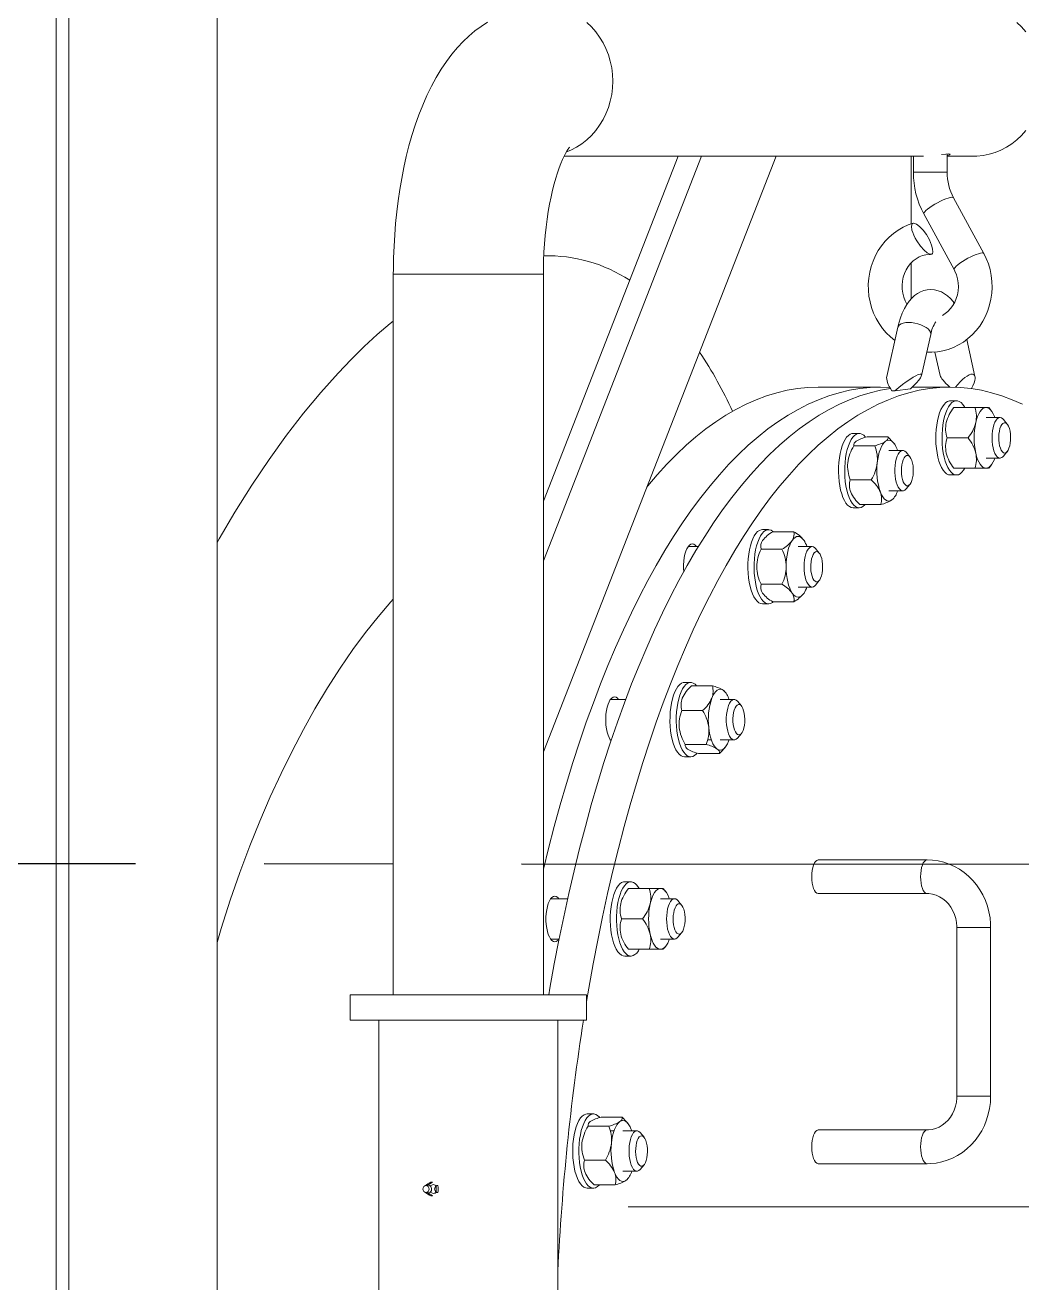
# Model space of a CAD drawing. Header units: inches. Extents: x 0 to 4731, y 0 to 1632.
# Drawn here: x 1241.01 to 1264.26, y 567.26 to 596.59 of the extents above; entities that cross this region are included whole.
import ezdxf

# ---------------------------------------------------------------- set-up
doc = ezdxf.new("R2010")
doc.units = ezdxf.units.IN
doc.header["$LTSCALE"] = 48
doc.header["$MEASUREMENT"] = 0
doc.linetypes.add('CENTER', pattern=[2, 1.25, -0.25, 0.25, -0.25])
doc.layers.add('AM_7', color=142, linetype='CENTER', lineweight=25)
doc.layers.add('Equipment-AM_0', color=7, linetype='Continuous', lineweight=50)

# ---------------------------------------------------------------- blocks, each defined once
blk = doc.blocks.new('*U376')
at = {"layer": 'Equipment-AM_0', "color": 0, "lineweight": 18, "transparency": 16777216}
blk.add_line((-8.56, 0), (7.301, 0), dxfattribs=at)

msp = doc.modelspace()

# ---------------------------------------------------------------- linework, layer by layer
at = {"layer": 'AM_7', "ltscale": 0.25}
msp.add_line((1228.585958, 577.045057), (1365.68649, 576.978808), dxfattribs=at)
at = {"layer": 'Equipment-AM_0', "lineweight": 18}
for p, q in [((1241.734212, 509.030171), (1241.734212, 652.530171)), ((1242.033203, 509.030171), (1242.033203, 652.530171)), ((1245.486133, 509.030171), (1245.486133, 652.530171)), ((1258.526006, 593.536076), (1253.098491, 579.645412)), ((1253.098491, 584.099628), (1256.785606, 593.536076)), ((1253.098491, 585.490879), (1256.242, 593.536076)), ((1253.582885, 593.536076), (1256.513803, 593.536076)), ((1256.513803, 593.536076), (1256.785606, 593.536076)), ((1256.785606, 593.536076), (1258.526006, 593.536076)), ((1258.526007, 593.536076), (1261.967946, 593.536076)), ((1261.680705, 593.536076), (1261.680705, 591.959321)), ((1261.728077, 593.536076), (1261.728077, 593.160092)), ((1262.515478, 593.160092), (1262.515478, 593.588148)), ((1262.515478, 593.536076), (1263.136573, 593.536076)), ((1261.728077, 593.160092), (1261.967946, 593.160092)), ((1261.967946, 593.160092), (1262.515478, 593.160092)), ((1263.371804, 591.268784), (1262.664664, 592.566219)), ((1261.973284, 592.189397), (1262.680424, 590.891962)), ((1253.183436, 591.215702), (1253.10848, 591.215702)), ((1249.598491, 590.786076), (1249.598491, 573.975053)), ((1249.598491, 590.786076), (1253.098491, 590.786076)), ((1253.098491, 590.786076), (1249.598491, 590.786076)), ((1253.098491, 573.975053), (1253.098491, 590.786076)), ((1261.680705, 591.050816), (1261.680705, 590.214365)), ((1261.366523, 589.54704), (1261.10797, 588.400917)), ((1261.920037, 588.422543), (1262.134622, 589.373766)), ((1263.165861, 588.400917), (1262.97233, 589.258808)), ((1262.23049, 588.969128), (1262.353794, 588.422543)), ((1260.959104, 588.148281), (1259.50949, 588.148281)), ((1262.58992, 588.148281), (1261.698017, 588.148281)), ((1261.659317, 588.111779), (1261.294811, 588.062888)), ((1262.734881, 587.83332), (1262.58992, 587.83332)), ((1262.67593, 587.67584), (1263.162667, 587.67584)), ((1263.162667, 587.67584), (1263.423448, 587.67584)), ((1263.423448, 587.67584), (1263.482748, 587.67584)), ((1263.540983, 587.608829), (1263.485132, 587.67584)), ((1263.749611, 587.43962), (1263.423448, 587.43962)), ((1263.9171, 587.288004), (1263.827968, 587.394945)), ((1260.465459, 587.068664), (1260.320497, 587.068664)), ((1260.649126, 586.992931), (1261.135863, 586.992931)), ((1262.516064, 586.967179), (1263.0028, 586.967179)), ((1260.340289, 586.781142), (1260.827025, 586.781142)), ((1261.480188, 586.674963), (1261.154025, 586.674963)), ((1261.34982, 586.703621), (1261.360411, 586.674963)), ((1261.359667, 586.674963), (1261.34982, 586.703621)), ((1261.647677, 586.523347), (1261.558545, 586.630289)), ((1263.423448, 586.494738), (1263.749611, 586.494738)), ((1263.827968, 586.539412), (1263.9171, 586.646353)), ((1262.58992, 586.101037), (1262.734881, 586.101037)), ((1262.67593, 586.258517), (1263.162667, 586.258517)), ((1263.162667, 586.258517), (1263.423448, 586.258517)), ((1263.423448, 586.258517), (1263.482748, 586.258517)), ((1263.485132, 586.258517), (1263.540983, 586.325528)), ((1260.257536, 585.990732), (1260.744272, 585.990732)), ((1261.558545, 585.774755), (1261.647677, 585.881697)), ((1261.154025, 585.730081), (1261.480188, 585.730081)), ((1260.320497, 585.33638), (1260.465459, 585.33638)), ((1260.483621, 585.412113), (1260.970357, 585.412113)), ((1258.350693, 584.826804), (1258.205732, 584.826804)), ((1258.451609, 584.778954), (1258.938345, 584.778954)), ((1256.715051, 584.433103), (1256.479777, 584.433103)), ((1258.174712, 584.369808), (1258.661449, 584.369808)), ((1259.365423, 584.433103), (1259.03926, 584.433103)), ((1259.532912, 584.281487), (1259.44378, 584.388429)), ((1258.174712, 583.551516), (1258.661449, 583.551516)), ((1259.03926, 583.488221), (1259.365423, 583.488221)), ((1259.44378, 583.532895), (1259.532912, 583.639837)), ((1258.205732, 583.09452), (1258.350693, 583.09452)), ((1258.451609, 583.14237), (1258.938345, 583.14237)), ((1256.534703, 581.26052), (1256.389742, 581.26052)), ((1256.552866, 581.184787), (1257.039602, 581.184787)), ((1255.018693, 580.866819), (1254.663787, 580.866819)), ((1257.549433, 580.866819), (1257.22327, 580.866819)), ((1257.340805, 581.036028), (1257.330256, 581.048685)), ((1257.716922, 580.715203), (1257.62779, 580.822145)), ((1256.326781, 580.606167), (1256.813517, 580.606167)), ((1254.663787, 579.921937), (1254.683677, 579.921937)), ((1256.927005, 579.921937), (1257.016884, 579.921937)), ((1257.22327, 579.921937), (1257.549433, 579.921937)), ((1257.419065, 579.893279), (1257.429656, 579.921937)), ((1257.419065, 579.893279), (1257.426828, 579.921937)), ((1257.62779, 579.966611), (1257.716922, 580.073553)), ((1256.409534, 579.815758), (1256.89627, 579.815758)), ((1257.305741, 579.710657), (1257.340805, 579.752728)), ((1256.389742, 579.528236), (1256.534703, 579.528236)), ((1256.718371, 579.603969), (1257.205107, 579.603969)), ((1262.050121, 577.124659), (1259.513297, 577.124659)), ((1255.141245, 576.612848), (1254.996284, 576.612848)), ((1255.082294, 576.455368), (1255.56903, 576.455368)), ((1255.829812, 576.455368), (1255.56903, 576.455368)), ((1255.887968, 576.455368), (1255.829812, 576.455368)), ((1255.947347, 576.388356), (1255.891496, 576.455368)), ((1253.664143, 576.219147), (1253.270329, 576.219147)), ((1256.155975, 576.219147), (1255.829812, 576.219147)), ((1256.323464, 576.067531), (1256.234332, 576.174473)), ((1259.513297, 576.337257), (1262.050121, 576.337257)), ((1254.922428, 575.746706), (1255.409164, 575.746706)), ((1262.743631, 575.549856), (1262.743631, 571.612848)), ((1262.9835, 575.549856), (1262.743631, 575.549856)), ((1263.531032, 575.549856), (1262.9835, 575.549856)), ((1263.531032, 571.612848), (1263.531032, 575.549856)), ((1253.270329, 575.274265), (1253.464792, 575.274265)), ((1255.599386, 575.274265), (1255.623425, 575.274265)), ((1255.829812, 575.274265), (1256.155975, 575.274265)), ((1256.234332, 575.318939), (1256.323464, 575.425881)), ((1255.082294, 575.038045), (1255.56903, 575.038045)), ((1255.56903, 575.038045), (1255.829812, 575.038045)), ((1255.829812, 575.038045), (1255.886903, 575.038045)), ((1255.891496, 575.038045), (1255.947347, 575.105056)), ((1254.996284, 574.880564), (1255.141245, 574.880564)), ((1248.592586, 573.975053), (1248.592586, 573.384501)), ((1254.104397, 573.975053), (1248.592586, 573.975053)), ((1254.104397, 573.384501), (1254.104397, 573.975053)), ((1254.104397, 573.384501), (1248.592586, 573.384501)), ((1249.261869, 573.384501), (1249.261885, 548.384541)), ((1253.435113, 548.384544), (1253.435098, 573.384501)), ((1262.9835, 571.612848), (1262.743631, 571.612848)), ((1263.531032, 571.612848), (1262.9835, 571.612848)), ((1254.265281, 571.200519), (1254.120319, 571.200519)), ((1254.448949, 571.124787), (1254.935685, 571.124787)), ((1254.935685, 571.124787), (1255.036156, 571.016656)), ((1254.140111, 570.912997), (1254.626847, 570.912997)), ((1255.071383, 570.976028), (1255.036941, 571.017352)), ((1255.160233, 570.806819), (1255.149642, 570.835477)), ((1255.149642, 570.835477), (1255.158057, 570.806819)), ((1262.050121, 570.825446), (1259.513297, 570.825446)), ((1254.747461, 570.806819), (1254.658945, 570.806819)), ((1255.28001, 570.806819), (1254.953847, 570.806819)), ((1255.447499, 570.655203), (1255.358367, 570.762144)), ((1254.057358, 570.122588), (1254.544095, 570.122588)), ((1255.358367, 569.906611), (1255.447499, 570.013552)), ((1259.513297, 570.038045), (1262.050121, 570.038045)), ((1254.953847, 569.861937), (1255.28001, 569.861937)), ((1250.38399, 569.535286), (1250.343867, 569.523509)), ((1250.343868, 569.371552), (1250.383991, 569.359775)), ((1250.356057, 569.527087), (1250.348543, 569.527087)), ((1250.356054, 569.367975), (1250.348543, 569.367975)), ((1250.405967, 569.538476), (1250.38396, 569.535277)), ((1250.511916, 569.606643), (1250.475385, 569.606643)), ((1250.638757, 569.527087), (1250.602226, 569.527087)), ((1250.638757, 569.367975), (1250.602226, 569.367975)), ((1254.120319, 569.468236), (1254.265281, 569.468236)), ((1254.283443, 569.543968), (1254.770179, 569.543968)), ((1250.511916, 569.288419), (1250.475385, 569.288419))]:
    msp.add_line(p, q, dxfattribs=at)
at = {"layer": 'Equipment-AM_0', "lineweight": 18, "flags": 128}
for points in [[(1251.793361, 596.660827), (1251.645297, 596.564457), (1251.501255, 596.457419), (1251.361115, 596.339468), (1251.224723, 596.210195), (1251.091938, 596.069041), (1250.962696, 595.915371), (1250.8371, 595.748613), (1250.715496, 595.568485), (1250.598505, 595.37524), (1250.486957, 595.169828), (1250.381703, 594.953809), (1250.283472, 594.729176), (1250.192693, 594.497912), (1250.109309, 594.261204), (1250.033099, 594.019872), (1249.963781, 593.77447), (1249.901068, 593.525392), (1249.844706, 593.27295), (1249.794478, 593.017421), (1249.750211, 592.759079), (1249.711768, 592.498207), (1249.679041, 592.235105), (1249.651951, 591.970093), (1249.630436, 591.703507), (1249.614452, 591.435702), (1249.603968, 591.167044), (1249.598963, 590.897909), (1249.598491, 590.786076)], [(1253.639566, 593.634563), (1253.739899, 593.676903), (1253.870129, 593.745034), (1253.994212, 593.825573), (1254.111151, 593.917871), (1254.220003, 594.021185), (1254.319892, 594.134683), (1254.410014, 594.257452), (1254.489642, 594.388502), (1254.558137, 594.52678), (1254.614947, 594.67117), (1254.659613, 594.820512), (1254.691777, 594.973602), (1254.71118, 595.129207), (1254.717665, 595.286076), (1254.71118, 595.442945), (1254.691777, 595.598551), (1254.659613, 595.751641), (1254.614947, 595.900982), (1254.558137, 596.045373), (1254.489642, 596.18365), (1254.410014, 596.3147), (1254.319892, 596.437469), (1254.220003, 596.550967), (1254.111151, 596.654281)], [(1254.11115, 596.654282), (1254.220002, 596.550968), (1254.319891, 596.437469), (1254.410013, 596.314701), (1254.489642, 596.18365), (1254.558137, 596.045373), (1254.614947, 595.900983), (1254.659613, 595.751641), (1254.691777, 595.598551), (1254.71118, 595.442946), (1254.717665, 595.286077), (1254.71118, 595.129208), (1254.691777, 594.973602), (1254.659613, 594.820512), (1254.614947, 594.671171), (1254.558138, 594.52678), (1254.489643, 594.388503), (1254.410014, 594.257452), (1254.319892, 594.134684), (1254.220003, 594.021186), (1254.111151, 593.917871), (1253.994213, 593.825573), (1253.870129, 593.745034), (1253.739899, 593.676903), (1253.641016, 593.635116)], [(1264.140942, 596.654282), (1264.249794, 596.550968), (1264.349683, 596.437469)], [(1264.349683, 594.134684), (1264.249794, 594.021186), (1264.140942, 593.917871), (1264.024004, 593.825573), (1263.89992, 593.745034), (1263.769691, 593.676903), (1263.634363, 593.621727), (1263.495028, 593.579952), (1263.352807, 593.551914), (1263.208845, 593.537838), (1263.136573, 593.536076)], [(1253.098491, 590.786076), (1253.099062, 590.891604), (1253.103353, 591.093961), (1253.111818, 591.294982), (1253.124384, 591.493689), (1253.140939, 591.689135), (1253.16133, 591.88038), (1253.18536, 592.066496), (1253.212791, 592.246569), (1253.243333, 592.419702), (1253.276647, 592.585024), (1253.312342, 592.741692), (1253.349967, 592.888905), (1253.389013, 593.025912), (1253.428907, 593.152026), (1253.469012, 593.266638), (1253.508629, 593.369238), (1253.546997, 593.459432), (1253.5833, 593.536964), (1253.616675, 593.601736), (1253.64622, 593.653822), (1253.67101, 593.693478), (1253.6901, 593.721147), (1253.702535, 593.737449), (1253.707344, 593.743175), (1253.707047, 593.742871)], [(1262.380915, 593.572306), (1262.489492, 593.586406), (1262.550698, 593.590509)], [(1262.550698, 593.590509), (1262.584058, 593.584669), (1262.570651, 593.569808), (1262.515478, 593.553377)], [(1262.165143, 592.377808), (1262.226939, 592.415769), (1262.292062, 592.452358), (1262.358157, 592.486253), (1262.422836, 592.516228), (1262.483761, 592.5412), (1262.53873, 592.560267), (1262.585757, 592.572739), (1262.623142, 592.578166), (1262.649533, 592.576352), (1262.663977, 592.567362), (1262.664664, 592.566219)], [(1261.973284, 592.189397), (1261.971411, 592.195349), (1261.975726, 592.214416), (1261.992447, 592.239388), (1262.02097, 592.269363), (1262.060263, 592.303258), (1262.108907, 592.339847), (1262.165143, 592.377808)], [(1261.721186, 591.973531), (1261.607086, 591.933481), (1261.487991, 591.878641), (1261.374012, 591.81266), (1261.266046, 591.736049), (1261.164953, 591.6494), (1261.07155, 591.553386), (1260.986597, 591.448756), (1260.910796, 591.336337), (1260.844779, 591.217022), (1260.789104, 591.091769), (1260.744245, 590.961588), (1260.710589, 590.827535), (1260.688434, 590.690701), (1260.677984, 590.552202), (1260.679345, 590.413174), (1260.692531, 590.27476), (1260.717454, 590.138111), (1260.753927, 590.004358), (1260.80167, 589.874616), (1260.860299, 589.74997), (1260.92934, 589.631467), (1261.008219, 589.520107), (1261.096277, 589.416826), (1261.192766, 589.322492), (1261.296794, 589.237946)], [(1262.177681, 591.378287), (1262.181898, 591.29807), (1262.173463, 591.270448), (1262.156945, 591.252429), (1262.109545, 591.250702), (1262.050483, 591.282268), (1261.979368, 591.343627), (1261.896451, 591.437883), (1261.810936, 591.560776), (1261.773029, 591.626405), (1261.739424, 591.693875), (1261.714067, 591.755022), (1261.695155, 591.813919), (1261.682295, 591.904988), (1261.698922, 591.959672), (1261.740493, 591.975791), (1261.801292, 591.954309), (1261.874921, 591.898478), (1261.954516, 591.813451), (1262.03286, 591.706117), (1262.102376, 591.585188), (1262.154942, 591.461855), (1262.177681, 591.378287)], [(1261.576741, 590.081803), (1261.535664, 590.160922), (1261.502648, 590.248195), (1261.47966, 590.339408), (1261.467054, 590.433085), (1261.465006, 590.5277), (1261.473509, 590.621711), (1261.49236, 590.71357), (1261.521174, 590.801802), (1261.559396, 590.885026), (1261.606334, 590.961977), (1261.661186, 591.031527), (1261.72308, 591.092694), (1261.791111, 591.144634), (1261.864369, 591.186616), (1261.94194, 591.217986), (1262.022869, 591.238133), (1262.106074, 591.246491), (1262.130271, 591.246157)], [(1262.042671, 588.96616), (1262.158315, 588.963732), (1262.288067, 588.973433), (1262.416366, 588.99546), (1262.542201, 589.029614), (1262.664589, 589.07561), (1262.782575, 589.133084), (1262.895235, 589.201587), (1263.001677, 589.280589), (1263.101051, 589.36948), (1263.192554, 589.467569), (1263.275437, 589.574088), (1263.349016, 589.688194), (1263.412673, 589.808978), (1263.46587, 589.93547), (1263.508154, 590.066647), (1263.539157, 590.201446), (1263.558603, 590.338768), (1263.566311, 590.477491), (1263.562196, 590.616479), (1263.546268, 590.754584), (1263.518637, 590.89066), (1263.479512, 591.023578), (1263.429199, 591.15223), (1263.371804, 591.268784)], [(1262.680377, 590.892049), (1262.678551, 590.897914), (1262.682866, 590.916981), (1262.699587, 590.941953), (1262.72811, 590.971928), (1262.767403, 591.005823), (1262.816047, 591.042412), (1262.872283, 591.080373)], [(1262.872283, 591.080373), (1262.934079, 591.118334), (1262.999202, 591.154923), (1263.065297, 591.188818), (1263.129976, 591.218793), (1263.190901, 591.243765), (1263.24587, 591.262832), (1263.292897, 591.275304), (1263.330282, 591.280731), (1263.356673, 591.278917), (1263.371117, 591.269927), (1263.371791, 591.268808)], [(1262.680424, 590.891962), (1262.699028, 590.855586), (1262.734194, 590.769604), (1262.759522, 590.679168), (1262.774536, 590.585924), (1262.779016, 590.491388), (1262.772926, 590.397102), (1262.756424, 590.304615), (1262.729856, 590.215424), (1262.693739, 590.130932), (1262.648735, 590.052435), (1262.595626, 589.981092), (1262.535271, 589.91792), (1262.468569, 589.863792), (1262.404655, 589.824516)], [(1262.679532, 590.106152), (1262.653547, 590.144198), (1262.591021, 590.217677), (1262.525317, 590.27908), (1262.45639, 590.329389), (1262.384177, 590.369166), (1262.308908, 590.398478), (1262.222375, 590.418514), (1262.136381, 590.42497), (1262.052556, 590.41868), (1261.972087, 590.400673), (1261.895741, 590.371976), (1261.823732, 590.33335), (1261.755922, 590.285131), (1261.691904, 590.227062), (1261.631187, 590.158226), (1261.573531, 590.077298), (1261.519396, 589.98349), (1261.470065, 589.87791), (1261.427012, 589.763915), (1261.390675, 589.644403), (1261.366523, 589.54704)], [(1245.486133, 584.523619), (1245.532814, 584.608112), (1245.902384, 585.236197), (1246.298143, 585.866348), (1246.700803, 586.465535), (1247.109079, 587.032434), (1247.505701, 587.545854), (1247.905997, 588.028361), (1248.308825, 588.47894), (1248.61461, 588.798069), (1248.921064, 589.098403), (1249.223046, 589.375448), (1249.524984, 589.633805), (1249.598491, 589.69123)], [(1261.366523, 589.54704), (1261.378091, 589.574587), (1261.404068, 589.60287), (1261.442569, 589.626004), (1261.492202, 589.643153), (1261.551173, 589.653696), (1261.617351, 589.657253)], [(1261.617351, 589.657253), (1261.688344, 589.653696), (1261.761586, 589.643153), (1261.834429, 589.626004), (1261.904242, 589.60287), (1261.968501, 589.574587), (1262.024884, 589.542178), (1262.071352, 589.506812), (1262.106227, 589.46977), (1262.128247, 589.432388), (1262.136617, 589.39602), (1262.134622, 589.373766)], [(1253.098491, 576.906829), (1253.218284, 577.391723), (1253.352527, 577.905909), (1253.491983, 578.410925), (1253.636557, 578.906425), (1253.786149, 579.39207), (1253.940656, 579.867526), (1254.099975, 580.332468), (1254.263994, 580.786578), (1254.432601, 581.229543), (1254.605681, 581.661061), (1254.783116, 582.080836), (1254.964784, 582.488579), (1255.150559, 582.884012), (1255.340316, 583.266864), (1255.533923, 583.636871), (1255.731249, 583.993781), (1255.932157, 584.337349), (1256.136511, 584.66734), (1256.344169, 584.983527), (1256.554991, 585.285693), (1256.768831, 585.573632), (1256.985543, 585.847146), (1257.204978, 586.106048), (1257.426986, 586.35016), (1257.651415, 586.579315), (1257.87811, 586.793356), (1258.106918, 586.992136), (1258.33768, 587.175519), (1258.570238, 587.343379), (1258.804434, 587.495602), (1259.040106, 587.632083), (1259.277094, 587.752728), (1259.515234, 587.857454), (1259.754364, 587.946191), (1259.99432, 588.018877), (1260.234937, 588.075462), (1260.47605, 588.115908), (1260.717494, 588.140186), (1260.959104, 588.148281), (1261.17754, 588.141665)], [(1264.27193, 587.752728), (1264.033789, 587.857454), (1263.794659, 587.946191), (1263.554704, 588.018877), (1263.314087, 588.075462), (1263.072974, 588.115908), (1262.83153, 588.140186), (1262.58992, 588.148281), (1262.34831, 588.140186), (1262.106866, 588.115908), (1261.865753, 588.075462), (1261.625136, 588.018877), (1261.38518, 587.946191), (1261.14605, 587.857454), (1260.90791, 587.752728), (1260.670922, 587.632083), (1260.43525, 587.495602), (1260.201054, 587.343379), (1259.968495, 587.175519), (1259.737733, 586.992136), (1259.508926, 586.793356), (1259.28223, 586.579315), (1259.057802, 586.35016), (1258.835794, 586.106048), (1258.616359, 585.847146), (1258.399647, 585.573632), (1258.185807, 585.285693), (1257.974985, 584.983527), (1257.767326, 584.66734), (1257.562973, 584.337349), (1257.362064, 583.993781), (1257.164739, 583.636871), (1256.971131, 583.266864), (1256.781375, 582.884012), (1256.595599, 582.488579), (1256.413932, 582.080836), (1256.236497, 581.661061), (1256.063417, 581.229543), (1255.894809, 580.786578), (1255.73079, 580.332468), (1255.571472, 579.867526), (1255.416964, 579.39207), (1255.267372, 578.906425), (1255.122799, 578.410925), (1254.983343, 577.905909), (1254.8491, 577.391723), (1254.720163, 576.868719), (1254.596619, 576.337257), (1254.478553, 575.7977), (1254.366046, 575.250419), (1254.259176, 574.695787), (1254.158015, 574.134186), (1254.104397, 573.819853)], [(1255.508622, 585.813671), (1255.535929, 585.847146), (1255.755364, 586.106048), (1255.977372, 586.35016), (1256.201801, 586.579315), (1256.428496, 586.793356), (1256.657304, 586.992136), (1256.888066, 587.175519), (1257.120624, 587.343379), (1257.35482, 587.495602), (1257.590492, 587.632083), (1257.82748, 587.752728), (1258.06562, 587.857454), (1258.30475, 587.946191), (1258.544706, 588.018877), (1258.785323, 588.075462), (1259.026436, 588.115908), (1259.26788, 588.140186), (1259.50949, 588.148281)], [(1261.191998, 588.114709), (1260.959744, 588.075462), (1260.719127, 588.018877), (1260.479171, 587.946191), (1260.240041, 587.857454), (1260.001901, 587.752728), (1259.764913, 587.632083), (1259.529241, 587.495602), (1259.295045, 587.343379), (1259.062487, 587.175519), (1258.831725, 586.992136), (1258.602917, 586.793356), (1258.376222, 586.579315), (1258.151793, 586.35016), (1257.929785, 586.106048), (1257.71035, 585.847146), (1257.493638, 585.573632), (1257.279798, 585.285693), (1257.068976, 584.983527), (1256.861318, 584.66734), (1256.656964, 584.337349), (1256.456056, 583.993781), (1256.25873, 583.636871), (1256.065123, 583.266864), (1255.875366, 582.884012), (1255.689591, 582.488579), (1255.507923, 582.080836), (1255.330488, 581.661061), (1255.157408, 581.229543), (1254.9888, 580.786578), (1254.824782, 580.332468), (1254.665463, 579.867526), (1254.510955, 579.39207), (1254.361363, 578.906425), (1254.21679, 578.410925), (1254.077334, 577.905909), (1253.943091, 577.391723), (1253.814154, 576.868719), (1253.69061, 576.337257), (1253.572544, 575.7977), (1253.460037, 575.250419), (1253.353167, 574.695787), (1253.252006, 574.134186), (1253.224596, 573.975053)], [(1262.58992, 587.83332), (1262.568237, 587.831541), (1262.525226, 587.817348), (1262.483278, 587.789195), (1262.443081, 587.747545), (1262.405295, 587.693082), (1262.370541, 587.626699), (1262.339389, 587.549486), (1262.31235, 587.462713), (1262.289869, 587.367802), (1262.272315, 587.266314), (1262.259976, 587.159913), (1262.253055, 587.050348), (1262.251665, 586.939417), (1262.255829, 586.828942), (1262.265479, 586.720737), (1262.280456, 586.616579), (1262.300515, 586.518177), (1262.325326, 586.427148), (1262.354481, 586.344986), (1262.387502, 586.273041), (1262.423847, 586.212493), (1262.462919, 586.164337), (1262.504076, 586.129364), (1262.546642, 586.108148), (1262.58992, 586.101037), (1262.58992, 586.101037)], [(1262.929464, 587.67584), (1262.919506, 587.693082), (1262.88172, 587.747545), (1262.841523, 587.789195), (1262.799575, 587.817348), (1262.756564, 587.831541), (1262.713198, 587.831541), (1262.670188, 587.817348), (1262.62824, 587.789195), (1262.588042, 587.747545), (1262.550257, 587.693082), (1262.515502, 587.626699), (1262.48435, 587.549486), (1262.457311, 587.462713), (1262.434831, 587.367802), (1262.417277, 587.266314), (1262.404938, 587.159913), (1262.398016, 587.050348), (1262.396626, 586.939417), (1262.400791, 586.828942), (1262.410441, 586.720737), (1262.425418, 586.616579), (1262.445476, 586.518177), (1262.470287, 586.427148), (1262.499442, 586.344986), (1262.532463, 586.273041), (1262.568808, 586.212493), (1262.60788, 586.164337), (1262.649037, 586.129364), (1262.691604, 586.108148), (1262.734881, 586.101037), (1262.734881, 586.101037)], [(1263.183649, 587.321509), (1263.203771, 587.398584), (1263.227653, 587.468278), (1263.254884, 587.529397), (1263.285, 587.580897), (1263.317484, 587.621896), (1263.351782, 587.651693), (1263.387306, 587.669777), (1263.423448, 587.67584)], [(1263.423448, 587.67584), (1263.45959, 587.669777), (1263.495114, 587.651693), (1263.529411, 587.621896), (1263.561896, 587.580897), (1263.592011, 587.529397), (1263.619243, 587.468278), (1263.629834, 587.43962)], [(1263.749611, 586.494738), (1263.717556, 586.501915), (1263.686475, 586.523229), (1263.657312, 586.558033), (1263.630954, 586.605268), (1263.608201, 586.663499), (1263.589745, 586.730958), (1263.576146, 586.805594), (1263.567818, 586.88514), (1263.565014, 586.967179), (1263.567818, 587.049217), (1263.576146, 587.128763), (1263.589745, 587.203399), (1263.608201, 587.270858), (1263.630954, 587.329089), (1263.657312, 587.376324), (1263.686475, 587.411128), (1263.717556, 587.432442), (1263.749611, 587.43962), (1263.781666, 587.432442), (1263.812747, 587.411128), (1263.827968, 587.394945)], [(1263.858332, 586.612848), (1263.886201, 586.620101), (1263.91293, 586.641564), (1263.937423, 586.676357), (1263.958678, 586.723056), (1263.975825, 586.77975), (1263.988162, 586.844118), (1263.995183, 586.913523), (1263.996602, 586.985125), (1263.99236, 587.055992), (1263.982631, 587.123224), (1263.967813, 587.184067), (1263.948513, 587.23603), (1263.925521, 587.276986), (1263.899778, 587.305259), (1263.872338, 587.319691), (1263.844325, 587.319691), (1263.816886, 587.305259), (1263.791143, 587.276986), (1263.768151, 587.23603), (1263.748851, 587.184067), (1263.734033, 587.123224), (1263.724304, 587.055992), (1263.720062, 586.985125), (1263.72148, 586.913523), (1263.728502, 586.844118), (1263.740839, 586.77975), (1263.757986, 586.723056), (1263.779241, 586.676357), (1263.803734, 586.641564), (1263.830463, 586.620101), (1263.858332, 586.612848)], [(1260.320497, 587.068664), (1260.29701, 587.066575), (1260.25403, 587.051795), (1260.212141, 587.023069), (1260.172031, 586.98087), (1260.13436, 586.92589), (1260.099744, 586.859033), (1260.068754, 586.781396), (1260.041897, 586.694253), (1260.019615, 586.599037), (1260.002273, 586.49731), (1259.990156, 586.390742), (1259.983464, 586.281084), (1259.982305, 586.170136), (1259.9867, 586.059719), (1259.996576, 585.951648), (1260.01177, 585.847696), (1260.032034, 585.74957), (1260.057034, 585.658881), (1260.086361, 585.577119), (1260.119531, 585.505626), (1260.156002, 585.445576), (1260.195174, 585.397955), (1260.236403, 585.363546), (1260.279014, 585.342912), (1260.320497, 585.33638)], [(1260.61046, 586.985135), (1260.570383, 587.025985), (1260.528376, 587.053564), (1260.485337, 587.067168), (1260.441971, 587.066575), (1260.398991, 587.051795), (1260.357102, 587.023069), (1260.316993, 586.98087), (1260.279321, 586.92589), (1260.244706, 586.859033), (1260.213715, 586.781396), (1260.186858, 586.694253), (1260.164576, 586.599037), (1260.147234, 586.49731), (1260.135117, 586.390742), (1260.128425, 586.281084), (1260.127267, 586.170136), (1260.131661, 586.059719), (1260.141537, 585.951648), (1260.156732, 585.847696), (1260.176995, 585.74957), (1260.201996, 585.658881), (1260.231322, 585.577119), (1260.264493, 585.505626), (1260.300964, 585.445576), (1260.340135, 585.397955), (1260.381365, 585.363546), (1260.423975, 585.342912), (1260.467267, 585.336393), (1260.510528, 585.344095), (1260.55305, 585.365893), (1260.55305, 585.365893)], [(1261.284637, 586.820982), (1261.262319, 586.854004), (1261.135863, 586.992931)], [(1260.886564, 586.385937), (1260.898207, 586.473715), (1260.914226, 586.556853), (1260.934349, 586.633928), (1260.95823, 586.703621), (1260.985461, 586.764741), (1261.015577, 586.816241), (1261.048062, 586.85724), (1261.082359, 586.887036)], [(1261.082359, 586.887036), (1261.117883, 586.905121), (1261.154025, 586.911183), (1261.190167, 586.905121), (1261.225691, 586.887036), (1261.259989, 586.85724), (1261.292473, 586.816241), (1261.322589, 586.764741), (1261.34982, 586.703621)], [(1261.527966, 585.746179), (1261.496277, 585.731879), (1261.4641, 585.731879), (1261.432411, 585.746179), (1261.402174, 585.774345), (1261.374308, 585.815521), (1261.349658, 585.868456), (1261.328975, 585.931541), (1261.312886, 586.00286), (1261.301881, 586.080245), (1261.296293, 586.161346), (1261.296293, 586.243698), (1261.301881, 586.324799), (1261.312886, 586.402184), (1261.328975, 586.473503), (1261.349658, 586.536588), (1261.374308, 586.589523), (1261.402174, 586.630699), (1261.432411, 586.658865), (1261.4641, 586.673165), (1261.496277, 586.673165), (1261.527966, 586.658865), (1261.558202, 586.630699), (1261.558545, 586.630289)], [(1261.624742, 585.860265), (1261.650929, 585.885731), (1261.674576, 585.924167), (1261.694716, 585.973999), (1261.710524, 586.033187), (1261.721353, 586.099307), (1261.72676, 586.169653), (1261.726524, 586.241345), (1261.720653, 586.311447), (1261.709389, 586.377089), (1261.693193, 586.435585), (1261.672727, 586.48454), (1261.648829, 586.521948), (1261.622479, 586.546279), (1261.594754, 586.556537), (1261.566789, 586.552301), (1261.539731, 586.533745), (1261.514686, 586.501629), (1261.492679, 586.457267), (1261.474612, 586.402477), (1261.461225, 586.339499), (1261.453065, 586.270915), (1261.450466, 586.19953), (1261.453536, 586.128267), (1261.462147, 586.060045), (1261.475948, 585.997655), (1261.494374, 585.943653), (1261.51667, 585.900249), (1261.541924, 585.86922), (1261.569101, 585.851837), (1261.597089, 585.84881), (1261.624742, 585.860265)], [(1263.423448, 586.258517), (1263.387306, 586.26458), (1263.351782, 586.282664), (1263.317484, 586.312461), (1263.285, 586.35346), (1263.254884, 586.40496), (1263.227653, 586.466079), (1263.203771, 586.535773), (1263.183649, 586.612848)], [(1263.423448, 586.258517), (1263.45959, 586.26458), (1263.495114, 586.282664), (1263.529411, 586.312461), (1263.561896, 586.35346), (1263.592011, 586.40496), (1263.619243, 586.466079), (1263.629834, 586.494738)], [(1262.734881, 586.101037), (1262.778158, 586.108148), (1262.820725, 586.129364), (1262.861882, 586.164337), (1262.900954, 586.212493), (1262.929464, 586.258517)], [(1261.225691, 585.518008), (1261.190167, 585.499923), (1261.154025, 585.49386), (1261.117883, 585.499923), (1261.082359, 585.518008), (1261.048062, 585.547804), (1261.015577, 585.588803), (1260.985461, 585.640303), (1260.95823, 585.701423)], [(1261.225691, 585.518008), (1261.264204, 585.552065), (1261.272994, 585.569386)], [(1261.558545, 585.774755), (1261.558202, 585.774345), (1261.527966, 585.746179)], [(1260.55305, 585.365893), (1260.594134, 585.401429), (1260.603854, 585.412113)], [(1258.205732, 584.826804), (1258.180441, 584.824382), (1258.137492, 584.809014), (1258.095664, 584.779716), (1258.055643, 584.736969), (1258.018087, 584.681475), (1257.983612, 584.614145), (1257.952784, 584.536085), (1257.926109, 584.448577), (1257.904026, 584.353057), (1257.886897, 584.251094), (1257.875003, 584.144363), (1257.868539, 584.034614), (1257.867612, 583.923652), (1257.872238, 583.813297), (1257.882339, 583.705362), (1257.89775, 583.601619), (1257.918218, 583.503772), (1257.943408, 583.413426), (1257.972904, 583.332067), (1258.006224, 583.261028), (1258.042819, 583.201478), (1258.08209, 583.154393), (1258.123391, 583.120548), (1258.166044, 583.100497), (1258.205732, 583.09452)], [(1258.461622, 584.778954), (1258.453897, 584.785548), (1258.411834, 584.812552), (1258.368766, 584.825568), (1258.325402, 584.824382), (1258.282454, 584.809014), (1258.240626, 584.779716), (1258.200605, 584.736969), (1258.163048, 584.681475), (1258.128573, 584.614145), (1258.097745, 584.536085), (1258.07107, 584.448577), (1258.048987, 584.353057), (1258.031858, 584.251094), (1258.019964, 584.144363), (1258.013501, 584.034614), (1258.012574, 583.923652), (1258.017199, 583.813297), (1258.0273, 583.705362), (1258.042711, 583.601619), (1258.06318, 583.503772), (1258.088369, 583.413426), (1258.117866, 583.332067), (1258.151185, 583.261028), (1258.187781, 583.201478), (1258.227051, 583.154393), (1258.268352, 583.120548), (1258.311005, 583.100497), (1258.35431, 583.09457), (1258.397555, 583.102864), (1258.44003, 583.125243), (1258.461622, 583.14237)], [(1258.900812, 584.574381), (1258.933296, 584.61538), (1258.967594, 584.645176), (1259.003118, 584.663261), (1259.03926, 584.669323), (1259.075402, 584.663261), (1259.110926, 584.645176), (1259.145223, 584.61538), (1259.177708, 584.574381)], [(1256.372254, 583.844625), (1256.367953, 583.916771), (1256.367953, 584.004553), (1256.373599, 584.091137), (1256.384736, 584.174162), (1256.40106, 584.251363), (1256.422127, 584.320635), (1256.447361, 584.380087), (1256.476075, 584.428099), (1256.507485, 584.46336), (1256.540735, 584.484909), (1256.574916, 584.492158), (1256.609098, 584.484909), (1256.642347, 584.46336), (1256.670056, 584.433103)], [(1258.762364, 583.960662), (1258.764733, 584.053161), (1258.771799, 584.144077), (1258.783441, 584.231855), (1258.799461, 584.314993), (1258.819583, 584.392068), (1258.843465, 584.461761), (1258.870696, 584.522881), (1258.900812, 584.574381)], [(1259.198012, 584.533789), (1259.193381, 584.548692), (1259.177708, 584.574381)], [(1259.44378, 583.532895), (1259.428559, 583.516713), (1259.397478, 583.495399), (1259.365423, 583.488221), (1259.333368, 583.495399), (1259.302287, 583.516713), (1259.273124, 583.551516), (1259.246766, 583.598751), (1259.224013, 583.656983), (1259.205557, 583.724442), (1259.191958, 583.799078), (1259.18363, 583.878624), (1259.180826, 583.960662), (1259.18363, 584.042701), (1259.191958, 584.122246), (1259.205557, 584.196882), (1259.224013, 584.264341), (1259.246766, 584.322573), (1259.273124, 584.369808), (1259.302287, 584.404611), (1259.333368, 584.425926), (1259.365423, 584.433103), (1259.397478, 584.425926), (1259.428559, 584.404611), (1259.44378, 584.388429)], [(1259.543368, 583.653803), (1259.566087, 583.695747), (1259.585041, 583.748537), (1259.599455, 583.810012), (1259.608739, 583.877654), (1259.612513, 583.948695), (1259.610622, 584.020225), (1259.603143, 584.089317), (1259.590384, 584.153142), (1259.572865, 584.209087), (1259.551305, 584.254861), (1259.526585, 584.288591), (1259.499719, 584.308895), (1259.471806, 584.314942), (1259.443988, 584.306485), (1259.417405, 584.283871), (1259.393145, 584.248024), (1259.372201, 584.200412), (1259.355431, 584.142985), (1259.343521, 584.078093), (1259.336958, 584.008394), (1259.336012, 583.936741), (1259.340721, 583.866067), (1259.350892, 583.799266), (1259.36611, 583.739073), (1259.38575, 583.687951), (1259.409009, 583.647994), (1259.434935, 583.620838), (1259.462466, 583.607594), (1259.490475, 583.608805), (1259.517815, 583.624421), (1259.543368, 583.653803)], [(1258.900812, 583.346943), (1258.870696, 583.398443), (1258.843465, 583.459563), (1258.819583, 583.529256), (1258.799461, 583.606331), (1258.783441, 583.689469), (1258.771799, 583.777247), (1258.764733, 583.868163), (1258.762364, 583.960662)], [(1245.486133, 575.199012), (1245.583962, 575.526522), (1245.796408, 576.184598), (1246.019864, 576.826058), (1246.253596, 577.449521), (1246.487095, 578.030245), (1246.729132, 578.593223), (1246.978995, 579.137339), (1247.236218, 579.662033), (1247.500312, 580.166817), (1247.770523, 580.650687), (1248.060535, 581.136058), (1248.356194, 581.597267), (1248.656599, 582.033286), (1248.947873, 582.4263), (1249.242475, 582.795408), (1249.539612, 583.139842), (1249.598491, 583.203347)], [(1259.177708, 583.346943), (1259.145223, 583.305944), (1259.110926, 583.276148), (1259.075402, 583.258063), (1259.03926, 583.252001), (1259.003118, 583.258063), (1258.967594, 583.276148), (1258.933296, 583.305944), (1258.900812, 583.346943)], [(1259.177708, 583.346943), (1259.211084, 583.412736), (1259.211358, 583.414218)], [(1256.389742, 581.26052), (1256.362648, 581.25774), (1256.319732, 581.241784), (1256.277966, 581.211915), (1256.238035, 581.168621), (1256.200595, 581.112614), (1256.166261, 581.044814), (1256.135596, 580.966334), (1256.109104, 580.878462), (1256.087221, 580.782642), (1256.070305, 580.680446), (1256.058634, 580.573554), (1256.0524, 580.463719), (1256.051704, 580.352745), (1256.05656, 580.242455), (1256.066886, 580.13466), (1256.082514, 580.031129), (1256.103186, 579.933563), (1256.128564, 579.843563), (1256.15823, 579.762608), (1256.191697, 579.692026), (1256.228417, 579.632977), (1256.267785, 579.58643), (1256.309156, 579.55315), (1256.35185, 579.533682), (1256.389742, 579.528236)], [(1256.673099, 581.184787), (1256.636183, 581.220664), (1256.594064, 581.247092), (1256.55097, 581.259519), (1256.50761, 581.25774), (1256.464694, 581.241784), (1256.422927, 581.211915), (1256.382996, 581.168621), (1256.345556, 581.112614), (1256.311222, 581.044814), (1256.280557, 580.966334), (1256.254066, 580.878462), (1256.232182, 580.782642), (1256.215266, 580.680446), (1256.203595, 580.573554), (1256.197361, 580.463719), (1256.196666, 580.352745), (1256.201521, 580.242455), (1256.211848, 580.13466), (1256.227475, 580.031129), (1256.248148, 579.933563), (1256.273525, 579.843563), (1256.303191, 579.762608), (1256.336659, 579.692026), (1256.373378, 579.632977), (1256.412746, 579.58643), (1256.454117, 579.55315), (1256.496811, 579.533682), (1256.540127, 579.528348), (1256.583355, 579.537233), (1256.625783, 579.560192), (1256.666716, 579.596849), (1256.679429, 579.61143)], [(1257.027475, 580.895477), (1257.054706, 580.956597), (1257.084822, 581.008097), (1257.117306, 581.049096), (1257.151604, 581.078892), (1257.187128, 581.096977), (1257.22327, 581.103039), (1257.259412, 581.096977), (1257.294936, 581.078892)], [(1254.677971, 579.904928), (1254.660085, 579.926941), (1254.631371, 579.974953), (1254.606137, 580.034405), (1254.58507, 580.103677), (1254.568746, 580.180878), (1254.557609, 580.263903), (1254.551963, 580.350487), (1254.551963, 580.438269), (1254.557609, 580.524853), (1254.568746, 580.607878), (1254.58507, 580.685079), (1254.606137, 580.75435), (1254.631371, 580.813803), (1254.660085, 580.861815), (1254.691495, 580.897076), (1254.724744, 580.918625), (1254.758926, 580.925874), (1254.793108, 580.918625), (1254.826357, 580.897076), (1254.854065, 580.866819)], [(1257.327195, 581.046181), (1257.312615, 581.065595), (1257.294936, 581.078892)], [(1257.62779, 579.966611), (1257.627447, 579.966201), (1257.59721, 579.938035), (1257.565522, 579.923735), (1257.533344, 579.923735), (1257.501656, 579.938035), (1257.471419, 579.966201), (1257.443552, 580.007377), (1257.418903, 580.060312), (1257.39822, 580.123397), (1257.382131, 580.194716), (1257.371126, 580.272101), (1257.365538, 580.353202), (1257.365538, 580.435554), (1257.371126, 580.516655), (1257.382131, 580.59404), (1257.39822, 580.665359), (1257.418903, 580.728444), (1257.443552, 580.781379), (1257.471419, 580.822555), (1257.501656, 580.850721), (1257.533344, 580.865021), (1257.565522, 580.865021), (1257.59721, 580.850721), (1257.627447, 580.822555), (1257.62779, 580.822145)], [(1257.756052, 580.143828), (1257.773754, 580.199392), (1257.786724, 580.262939), (1257.79443, 580.331867), (1257.796558, 580.403354), (1257.793018, 580.474474), (1257.783958, 580.542314), (1257.769747, 580.604098), (1257.750967, 580.657296), (1257.728388, 580.69973), (1257.702933, 580.729663), (1257.675645, 580.745869), (1257.647641, 580.747686), (1257.620067, 580.735037), (1257.594053, 580.708443), (1257.570663, 580.66899), (1257.550855, 580.618294), (1257.535439, 580.558432), (1257.525048, 580.491853), (1257.520106, 580.421283), (1257.520815, 580.349612), (1257.527148, 580.279774), (1257.538843, 580.214627), (1257.555424, 580.15684), (1257.57621, 580.108777), (1257.600351, 580.072407), (1257.626858, 580.049219), (1257.654647, 580.040161), (1257.682579, 580.045605), (1257.709511, 580.065328), (1257.734341, 580.098522), (1257.756052, 580.143828)], [(1257.151604, 579.709864), (1257.117306, 579.73966), (1257.084822, 579.780659), (1257.054706, 579.832159), (1257.027475, 579.893279), (1257.003593, 579.962972), (1256.983471, 580.040047), (1256.967451, 580.123185), (1256.955809, 580.210963)], [(1257.419065, 579.893279), (1257.391833, 579.832159), (1257.361718, 579.780659), (1257.329233, 579.73966), (1257.294936, 579.709864), (1257.259412, 579.691779), (1257.22327, 579.685717), (1257.187128, 579.691779), (1257.151604, 579.709864)], [(1257.205107, 579.603969), (1257.263607, 579.663109), (1257.304064, 579.712049)], [(1259.513297, 577.124659), (1259.505977, 577.124213), (1259.47703, 577.113561), (1259.449393, 577.089081), (1259.424066, 577.051657), (1259.401964, 577.002643), (1259.383886, 576.943809), (1259.370485, 576.877282), (1259.362245, 576.805466), (1259.359466, 576.730958)], [(1262.050108, 577.124659), (1262.042802, 577.124213), (1262.013854, 577.113561), (1261.986217, 577.089081), (1261.96089, 577.051657), (1261.938788, 577.002643), (1261.92071, 576.943809), (1261.907309, 576.877282), (1261.89907, 576.805466), (1261.89629, 576.730958)], [(1263.531032, 575.549856), (1263.528967, 575.633057), (1263.516078, 575.77323), (1263.491455, 575.911717), (1263.455278, 576.047371), (1263.407821, 576.17909), (1263.349451, 576.305802), (1263.280632, 576.42647), (1263.201918, 576.540104), (1263.11395, 576.645771), (1263.017455, 576.742606), (1262.913233, 576.829825), (1262.802152, 576.906726), (1262.685136, 576.972706), (1262.563154, 577.027258), (1262.437206, 577.069981), (1262.308313, 577.100571), (1262.177507, 577.11883), (1262.050121, 577.124659)], [(1259.359466, 576.730958), (1259.362245, 576.65645), (1259.370485, 576.584634), (1259.383886, 576.518107), (1259.401964, 576.459273), (1259.424066, 576.410259), (1259.449393, 576.372835), (1259.47703, 576.348355), (1259.505977, 576.337703), (1259.513297, 576.337257)], [(1261.89629, 576.730958), (1261.89907, 576.65645), (1261.907309, 576.584634), (1261.92071, 576.518107), (1261.938788, 576.459273), (1261.96089, 576.410259), (1261.986217, 576.372835), (1262.013854, 576.348355), (1262.042802, 576.337703), (1262.050056, 576.337257)], [(1254.996284, 576.612848), (1254.967388, 576.609685), (1254.924506, 576.593143), (1254.882803, 576.562703), (1254.842963, 576.518864), (1254.80564, 576.462346), (1254.771448, 576.394077), (1254.740947, 576.315179), (1254.71464, 576.226946), (1254.692956, 576.130828), (1254.676254, 576.028403), (1254.664806, 575.921352), (1254.658801, 575.811433), (1254.658338, 575.700452), (1254.663424, 575.59023), (1254.673975, 575.482577), (1254.689818, 575.379261), (1254.710694, 575.281979), (1254.736259, 575.192328), (1254.766094, 575.111779), (1254.799708, 575.041656), (1254.83655, 574.98311), (1254.876015, 574.937102), (1254.917455, 574.904388), (1254.960189, 574.885505), (1254.996284, 574.880564)], [(1255.335828, 576.455368), (1255.319766, 576.482541), (1255.281534, 576.534926), (1255.240999, 576.574368), (1255.198825, 576.60022), (1255.155706, 576.612057), (1255.112349, 576.609685), (1255.069467, 576.593143), (1255.027764, 576.562703), (1254.987924, 576.518864), (1254.950601, 576.462346), (1254.916409, 576.394077), (1254.885909, 576.315179), (1254.859601, 576.226946), (1254.837918, 576.130828), (1254.821215, 576.028403), (1254.809768, 575.921352), (1254.803763, 575.811433), (1254.803299, 575.700452), (1254.808385, 575.59023), (1254.818936, 575.482577), (1254.83478, 575.379261), (1254.855655, 575.281979), (1254.881221, 575.192328), (1254.911055, 575.111779), (1254.944669, 575.041656), (1254.981512, 574.98311), (1255.020977, 574.937102), (1255.062416, 574.904388), (1255.10515, 574.885505), (1255.148477, 574.880762), (1255.191685, 574.890238), (1255.234065, 574.913778), (1255.274921, 574.950994), (1255.313581, 575.001276), (1255.335828, 575.038045)], [(1255.590013, 576.101037), (1255.610135, 576.178112), (1255.634017, 576.247805), (1255.661248, 576.308925), (1255.691364, 576.360425), (1255.723848, 576.401424), (1255.758146, 576.43122), (1255.793669, 576.449305), (1255.829812, 576.455368)], [(1255.829812, 576.455368), (1255.865954, 576.449305), (1255.901478, 576.43122), (1255.935775, 576.401424), (1255.96826, 576.360425), (1255.998375, 576.308925), (1256.025607, 576.247805), (1256.036198, 576.219147)], [(1253.365468, 575.21521), (1253.331286, 575.222459), (1253.298037, 575.244008), (1253.266627, 575.279269), (1253.237913, 575.327281), (1253.212679, 575.386734), (1253.191612, 575.456005), (1253.175287, 575.533207), (1253.164151, 575.616232), (1253.158505, 575.702816), (1253.158505, 575.790597), (1253.164151, 575.877181), (1253.175287, 575.960206), (1253.191612, 576.037407), (1253.212679, 576.106679), (1253.237913, 576.166131), (1253.266627, 576.214143), (1253.298037, 576.249404), (1253.331286, 576.270953), (1253.365468, 576.278202), (1253.39965, 576.270953), (1253.432899, 576.249404), (1253.460607, 576.219147)], [(1256.234332, 575.318939), (1256.219111, 575.302757), (1256.18803, 575.281443), (1256.155975, 575.274265), (1256.12392, 575.281443), (1256.092839, 575.302757), (1256.063676, 575.33756), (1256.037318, 575.384795), (1256.014565, 575.443027), (1255.996109, 575.510486), (1255.98251, 575.585122), (1255.974182, 575.664668), (1255.971377, 575.746706), (1255.974182, 575.828745), (1255.98251, 575.90829), (1255.996109, 575.982927), (1256.014565, 576.050385), (1256.037318, 576.108617), (1256.063676, 576.155852), (1256.092839, 576.190655), (1256.12392, 576.21197), (1256.155975, 576.219147), (1256.18803, 576.21197), (1256.219111, 576.190655), (1256.234332, 576.174473)], [(1262.050121, 576.337257), (1262.085675, 576.336215), (1262.172098, 576.324909), (1262.25681, 576.301273), (1262.338192, 576.265747), (1262.414841, 576.219036), (1262.485558, 576.162014), (1262.549314, 576.09566), (1262.605215, 576.021038), (1262.652471, 575.9393), (1262.690406, 575.85169), (1262.718463, 575.759545), (1262.736232, 575.664278), (1262.74334, 575.572609), (1262.743631, 575.549856)], [(1256.384595, 575.569541), (1256.396076, 575.634938), (1256.402177, 575.70491), (1256.40265, 575.776594), (1256.397476, 575.847055), (1256.386865, 575.913406), (1256.371253, 575.972934), (1256.351278, 576.023199), (1256.327758, 576.062145), (1256.301657, 576.088177), (1256.274042, 576.100228), (1256.246045, 576.097807), (1256.218812, 576.081012), (1256.193457, 576.05053), (1256.171018, 576.007609), (1256.152415, 575.954007), (1256.138408, 575.891918), (1256.129572, 575.823884), (1256.126268, 575.752691), (1256.12863, 575.681252), (1256.136564, 575.612493), (1256.149743, 575.549229), (1256.167629, 575.49405), (1256.189488, 575.449214), (1256.214426, 575.416558), (1256.241423, 575.397418), (1256.269372, 575.392578), (1256.29713, 575.402236), (1256.323559, 575.425996), (1256.34758, 575.462887), (1256.368206, 575.511397), (1256.384595, 575.569541)], [(1255.829812, 575.038045), (1255.793669, 575.044107), (1255.758146, 575.062192), (1255.723848, 575.091988), (1255.691364, 575.132987), (1255.661248, 575.184487), (1255.634017, 575.245607), (1255.610135, 575.3153), (1255.590013, 575.392375)], [(1256.036198, 575.274265), (1256.025607, 575.245607), (1255.998375, 575.184487), (1255.96826, 575.132987), (1255.935775, 575.091988), (1255.901478, 575.062192), (1255.865954, 575.044107), (1255.829812, 575.038045)], [(1262.743631, 571.612848), (1262.742535, 571.568723), (1262.732453, 571.4724), (1262.712005, 571.378339), (1262.681586, 571.288025), (1262.641741, 571.202802), (1262.593149, 571.123904), (1262.536594, 571.052437), (1262.472929, 570.98937), (1262.403042, 570.935541), (1262.327836, 570.891681), (1262.248222, 570.85844), (1262.165157, 570.83642), (1262.079708, 570.826168), (1262.050121, 570.825446)], [(1262.050121, 570.038045), (1262.131771, 570.040437), (1262.262716, 570.054335), (1262.391912, 570.080507), (1262.518345, 570.11873), (1262.641053, 570.1687), (1262.759099, 570.230033), (1262.871579, 570.302263), (1262.977621, 570.384847), (1263.076397, 570.47716), (1263.167126, 570.578501), (1263.249081, 570.688093), (1263.321601, 570.805089), (1263.384091, 570.928578), (1263.436037, 571.057589), (1263.477005, 571.191107), (1263.506649, 571.328072), (1263.52471, 571.467397), (1263.531032, 571.612848)], [(1254.120319, 571.200519), (1254.089623, 571.196949), (1254.046776, 571.179821), (1254.005136, 571.148811), (1253.965388, 571.104428), (1253.928184, 571.0474), (1253.894135, 570.978665), (1253.8638, 570.899351), (1253.837677, 570.81076), (1253.816194, 570.714346), (1253.799706, 570.611694), (1253.788482, 570.504488), (1253.782707, 570.394489), (1253.782475, 570.283503), (1253.787791, 570.173352), (1253.798566, 570.065845), (1253.814625, 569.962748), (1253.835704, 569.865752), (1253.861456, 569.776452), (1253.891458, 569.696312), (1253.925218, 569.62665), (1253.962182, 569.568608), (1254.001743, 569.523141), (1254.04325, 569.490994), (1254.086023, 569.472695), (1254.120319, 569.468236)], [(1254.410168, 571.11713), (1254.403922, 571.124504), (1254.363305, 571.163391), (1254.321078, 571.188666), (1254.277935, 571.199914), (1254.234584, 571.196949), (1254.191737, 571.179821), (1254.150098, 571.148811), (1254.11035, 571.104428), (1254.073146, 571.0474), (1254.039097, 570.978665), (1254.008761, 570.899351), (1253.982638, 570.81076), (1253.961156, 570.714346), (1253.944667, 570.611694), (1253.933443, 570.504488), (1253.927668, 570.394489), (1253.927436, 570.283503), (1253.932752, 570.173352), (1253.943528, 570.065845), (1253.959587, 569.962748), (1253.980665, 569.865752), (1254.006417, 569.776452), (1254.036419, 569.696312), (1254.07018, 569.62665), (1254.107144, 569.568608), (1254.146704, 569.523141), (1254.188211, 569.490994), (1254.230984, 569.472695), (1254.27432, 569.468545), (1254.317508, 569.478612), (1254.359838, 569.502731), (1254.400615, 569.540505), (1254.403676, 569.543968)], [(1254.686386, 570.517793), (1254.698029, 570.605571), (1254.714048, 570.688708), (1254.734171, 570.765783), (1254.758052, 570.835477), (1254.785284, 570.896597), (1254.815399, 570.948096), (1254.847884, 570.989095), (1254.882181, 571.018892)], [(1254.882181, 571.018892), (1254.917705, 571.036976), (1254.953847, 571.043039), (1254.989989, 571.036976), (1255.025513, 571.018892), (1255.059811, 570.989095), (1255.092295, 570.948096), (1255.122411, 570.896597), (1255.149642, 570.835477)], [(1255.127391, 570.881574), (1255.133735, 570.871807), (1255.149642, 570.835477)], [(1259.359466, 570.431745), (1259.362245, 570.506254), (1259.370485, 570.578069), (1259.383886, 570.644596), (1259.401964, 570.70343), (1259.424066, 570.752445), (1259.449393, 570.789868), (1259.47703, 570.814348), (1259.505977, 570.825), (1259.513297, 570.825446)], [(1261.89629, 570.431745), (1261.89907, 570.506254), (1261.907309, 570.578069), (1261.92071, 570.644596), (1261.938788, 570.70343), (1261.96089, 570.752445), (1261.986217, 570.789868), (1262.013854, 570.814348), (1262.042802, 570.825), (1262.050055, 570.825446)], [(1255.358367, 569.906611), (1255.358025, 569.906201), (1255.327788, 569.878035), (1255.296099, 569.863734), (1255.263922, 569.863734), (1255.232233, 569.878035), (1255.201996, 569.906201), (1255.17413, 569.947377), (1255.14948, 570.000311), (1255.128797, 570.063397), (1255.112708, 570.134715), (1255.101703, 570.212101), (1255.096115, 570.293202), (1255.096115, 570.375554), (1255.101703, 570.456654), (1255.112708, 570.53404), (1255.128797, 570.605359), (1255.14948, 570.668444), (1255.17413, 570.721379), (1255.201996, 570.762555), (1255.232233, 570.790721), (1255.263922, 570.805021), (1255.296099, 570.805021), (1255.327788, 570.790721), (1255.358025, 570.762555), (1255.358367, 570.762144)], [(1255.522462, 570.24267), (1255.526938, 570.313443), (1255.525755, 570.385073), (1255.518963, 570.454628), (1255.506839, 570.51926), (1255.489879, 570.576322), (1255.468779, 570.623479), (1255.444402, 570.658801), (1255.417745, 570.68084), (1255.389901, 570.688696), (1255.362008, 570.682045), (1255.33521, 570.661161), (1255.310603, 570.626898), (1255.289194, 570.58066), (1255.271861, 570.524339), (1255.259312, 570.46024), (1255.252062, 570.390989), (1255.250407, 570.31942), (1255.254415, 570.248464), (1255.263922, 570.181025), (1255.278538, 570.119864), (1255.297666, 570.067485), (1255.320522, 570.026033), (1255.346171, 569.997205), (1255.373562, 569.98218), (1255.401574, 569.981575), (1255.429061, 569.995413), (1255.454896, 570.023129), (1255.478022, 570.063587), (1255.497493, 570.115131), (1255.512511, 570.175651), (1255.522462, 570.24267)], [(1259.513297, 570.038045), (1259.505977, 570.038491), (1259.47703, 570.049143), (1259.449393, 570.073623), (1259.424066, 570.111046), (1259.401964, 570.160061), (1259.383886, 570.218895), (1259.370485, 570.285422), (1259.362245, 570.357237), (1259.359466, 570.431745)], [(1262.050103, 570.038045), (1262.042802, 570.038491), (1262.013854, 570.049143), (1261.986217, 570.073623), (1261.96089, 570.111046), (1261.938788, 570.160061), (1261.92071, 570.218895), (1261.907309, 570.285422), (1261.89907, 570.357237), (1261.89629, 570.431745)], [(1255.025513, 569.649863), (1254.989989, 569.631779), (1254.953847, 569.625716), (1254.917705, 569.631779), (1254.882181, 569.649863), (1254.847884, 569.67966), (1254.815399, 569.720659), (1254.785284, 569.772159), (1254.758052, 569.833278)], [(1255.025513, 569.649863), (1255.058344, 569.677385), (1255.068057, 569.691685)], [(1250.362894, 569.526271), (1250.335157, 569.520277), (1250.311642, 569.503208), (1250.29593, 569.477663), (1250.290413, 569.447531), (1250.295931, 569.417398), (1250.311642, 569.391853), (1250.335157, 569.374784), (1250.362894, 569.36879), (1250.390631, 569.374784), (1250.414146, 569.391853), (1250.429857, 569.417398), (1250.435375, 569.447531), (1250.429857, 569.477663), (1250.414145, 569.503208), (1250.390631, 569.520277), (1250.362894, 569.526271)], [(1250.407155, 569.566865), (1250.374262, 569.545302), (1250.348543, 569.527087)], [(1250.348543, 569.367975), (1250.381167, 569.345074), (1250.407155, 569.328197)], [(1250.453305, 569.328197), (1250.417438, 569.34976), (1250.402701, 569.358055)], [(1250.404656, 569.538187), (1250.425478, 569.549989), (1250.453304, 569.566865)], [(1250.475385, 569.606643), (1250.434982, 569.583742), (1250.407155, 569.566865)], [(1250.453304, 569.566865), (1250.486197, 569.588429), (1250.511916, 569.606643)], [(1250.597417, 569.447531), (1250.598904, 569.490658), (1250.602226, 569.527087)], [(1250.602226, 569.367975), (1250.598336, 569.413778), (1250.597417, 569.447531)], [(1250.638757, 569.527087), (1250.642647, 569.481285), (1250.643566, 569.447531)], [(1250.643566, 569.447531), (1250.642079, 569.404405), (1250.638757, 569.367975)], [(1250.407155, 569.328197), (1250.443022, 569.306634), (1250.475385, 569.288419)], [(1250.511916, 569.288419), (1250.479293, 569.31132), (1250.453305, 569.328197)]]:
    msp.add_lwpolyline(points, dxfattribs=at)
at = {"layer": 'Equipment-AM_0', "lineweight": 18}
for centre, radius, start, end in [((1263.756652, 593.156212), 2.028579, 179.8904158, 208.4634078), ((1263.756768, 593.15624), 1.241296, 179.8221795, 208.3805923), ((1253.19342, 587.713851), 3.50082, 56.7793165, 91.391725), ((1262.854658, 589.264903), 0.728218, 145.8725808, 171.4025233), ((1249.152816, 583.838909), 9.157626, 24.1556058, 34.0490426), ((1263.367634, 587.099481), 0.900357, 140.1974176, 165.7236029), ((1262.534442, 587.460852), 0.663992, 347.8860812, 18.8917115), ((1263.144289, 587.182166), 0.663992, 167.8860812, 198.8917115), ((1262.311097, 587.543537), 0.900357, 320.1974176, 345.7236029), ((1264.839832, 586.967179), 1.693663, 167.9239574, 192.0760426), ((1260.908273, 586.007298), 1.019132, 104.7310052, 120.319534), ((1261.045035, 586.972358), 0.093129, 293.6271945, 12.7622771), ((1263.144289, 586.752191), 0.663992, 161.1082885, 192.1139188), ((1262.311097, 586.39082), 0.900357, 14.2763971, 39.8025824), ((1261.150718, 586.266132), 0.960224, 147.5649628, 172.8326749), ((1260.437123, 586.79868), 0.098409, 116.1234251, 190.2660465), ((1260.579695, 587.738284), 0.988582, 284.4885746, 300.5619646), ((1260.0478, 586.461662), 0.842175, 354.8412496, 22.2934855), ((1261.036761, 586.310212), 0.842175, 174.8412496, 202.2934855), ((1259.933844, 586.505742), 0.960224, 327.5649628, 352.8326749), ((1262.424969, 586.200993), 1.549482, 173.1449211, 198.808818), ((1263.367634, 586.834876), 0.900357, 194.2763971, 219.8025824), ((1262.534442, 586.473505), 0.663992, 341.1082885, 12.1139188), ((1263.739262, 586.603944), 0.109696, 275.4134388, 323.9646301), ((1260.687976, 585.863866), 0.448747, 163.577863, 201.2227103), ((1260.2225, 585.381088), 0.802442, 23.5281762, 49.4409956), ((1261.005393, 586.021757), 0.802442, 203.5281762, 229.4409956), ((1260.539917, 585.538979), 0.448747, 343.577863, 21.2227103), ((1260.723027, 586.369256), 0.988582, 284.4885746, 300.5619646), ((1260.925911, 585.857271), 0.452733, 311.4644652, 343.6838223), ((1258.838227, 584.084264), 0.795027, 119.09743, 141.9405905), ((1258.702768, 584.716445), 0.243728, 324.3466351, 14.8605976), ((1258.582225, 584.119949), 0.749072, 37.3483631, 61.6136164), ((1259.017795, 583.944845), 0.944131, 153.2492067, 179.0400492), ((1258.414957, 584.43146), 0.248029, 144.8144516, 194.392781), ((1258.28614, 585.051264), 0.777971, 298.8435394, 322.1944811), ((1257.815126, 583.944046), 0.947383, 1.004983, 26.7057611), ((1258.641893, 584.229743), 0.637082, 18.614928, 32.7492905), ((1259.021035, 583.977279), 0.947383, 181.004983, 206.7057611), ((1257.818366, 583.97648), 0.944131, 333.2492067, 359.0400492), ((1258.41071, 583.489085), 0.244116, 165.1822867, 215.6104807), ((1258.31266, 582.90109), 0.738044, 37.1642511, 61.7977284), ((1258.641893, 583.691582), 0.637082, 327.2507095, 341.385072), ((1258.800397, 583.792797), 0.738044, 217.1642511, 241.7977284), ((1258.702347, 583.204802), 0.244116, 345.1822867, 35.6104807), ((1258.563037, 583.823826), 0.777971, 298.8435394, 322.1944811), ((1257.111655, 580.547767), 0.847373, 131.2569913, 155.7738368), ((1256.604355, 581.058122), 0.453303, 338.9734805, 16.2259463), ((1256.810827, 580.272385), 0.940646, 59.0255558, 75.923905), ((1256.764663, 580.732722), 0.455803, 159.0793801, 196.1200466), ((1256.26514, 581.235488), 0.834723, 311.0682659, 335.9625623), ((1258.494214, 580.395907), 1.549482, 161.191182, 186.8550789), ((1256.995156, 580.739629), 0.452733, 16.3161777, 48.5355348), ((1257.104422, 580.286926), 0.840619, 157.6806085, 185.1846565), ((1255.998393, 580.089468), 0.965094, 7.232131, 32.3702313), ((1257.224658, 580.332458), 0.965094, 187.232131, 212.3702313), ((1256.118629, 580.135), 0.840619, 337.6806085, 5.1846565), ((1256.504329, 579.79719), 0.096597, 168.9174468, 244.6930816), ((1256.939486, 580.497901), 0.920873, 238.8427648, 256.106696), ((1256.675155, 578.921826), 0.920873, 58.8427648, 76.106696), ((1257.110312, 579.622537), 0.096597, 348.9174468, 64.6930816), ((1255.809049, 575.861119), 0.938778, 140.7280248, 165.1929957), ((1254.929948, 576.239737), 0.67448, 348.133048, 18.6447448), ((1255.561671, 575.962346), 0.674635, 168.1366298, 198.641163), ((1254.691476, 576.336327), 0.928832, 320.5949849, 345.3260356), ((1257.246196, 575.746706), 1.693663, 167.9239574, 192.0760426), ((1255.550791, 575.53171), 0.664126, 161.1114727, 192.1107345), ((1254.711587, 575.16735), 0.90679, 14.3684494, 39.7105301), ((1253.353159, 575.341204), 0.126594, 275.5798848, 328.07773), ((1255.779872, 575.617401), 0.90679, 194.3684494, 219.7105301), ((1254.940668, 575.253041), 0.664126, 341.1114727, 12.1107345), ((1308.963182, 564.810092), 55.594777, 171.1278302, 177.19317), ((1254.677723, 570.212385), 0.940646, 104.076095, 120.9744442), ((1254.836936, 571.108216), 0.10013, 296.8637065, 9.5257651), ((1254.982008, 570.386658), 0.992887, 147.9871056, 172.4105321), ((1254.23886, 570.929568), 0.10013, 116.8637065, 189.5257651), ((1254.398072, 571.825399), 0.940646, 284.076095, 300.9744442), ((1253.830804, 570.590984), 0.858707, 355.1105213, 22.0242137), ((1254.850927, 570.444229), 0.856273, 175.0715555, 202.0631795), ((1253.709449, 570.646316), 0.985355, 327.8923091, 352.5053286), ((1256.224791, 570.332849), 1.549482, 173.1449211, 198.808818), ((1254.489553, 569.995796), 0.450409, 163.6499277, 201.1506456), ((1254.015575, 569.507954), 0.810622, 23.661167, 49.3080049), ((1254.811963, 570.158603), 0.810622, 203.661167, 229.3080049), ((1254.337985, 569.670761), 0.450409, 343.6499277, 21.1506456), ((1254.741686, 569.978993), 0.434608, 310.7731009, 344.3751865), ((1250.401869, 569.44828), 0.090289, 258.5541026, 87.3987104), ((1250.533585, 569.429186), 0.083505, 213.2015706, 324.0567782), ((1250.533488, 569.466233), 0.082951, 35.4475156, 147.1051416), ((1250.66173, 569.447404), 0.099454, 131.9212756, 227.6096121), ((1254.549064, 570.437901), 0.920873, 283.893304, 301.1572352)]:
    msp.add_arc(centre, radius, start, end, dxfattribs=at)
for centre, major_axis, ratio, start_param, end_param in [((1261.431652, 588.046679), (0.485465, 0.399802), 0.160068517, 5.064887299, 8.00614511), ((1262.842178, 588.046679), (0.299743, 0.395104), 0.329808138, 5.125379983, 7.852298149), ((1261.431652, 588.046679), (-0.299743, 0.395104), 0.329808138, 0.27091567, 1.285814987), ((1262.842178, 588.046679), (0.485465, -0.399802), 0.160068517, 3.344991345, 4.268292867), ((1261.440824, 588.087333), (0.406064, 0.011115), 0.053957778, 4.142758816, 4.343093659)]:
    msp.add_ellipse(centre, major_axis=major_axis, ratio=ratio, start_param=start_param, end_param=end_param, dxfattribs=at)

# ---------------------------------------------------------------- block references
msp.add_blockref('*U376', (1263.632963, 569.030171), dxfattribs=at)

doc.saveas('drawing.dxf')
